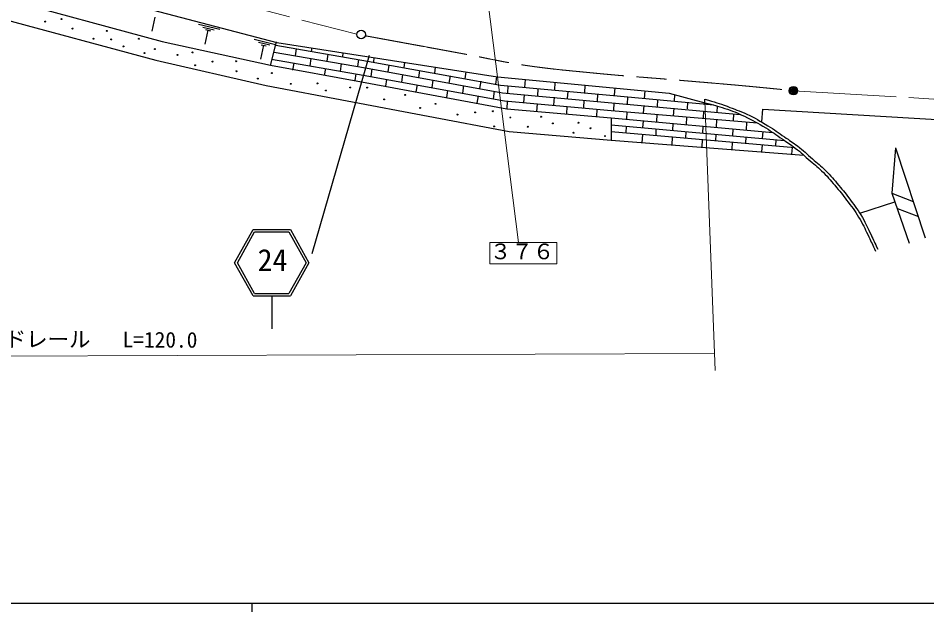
# Model space of a CAD drawing. Units: millimetres, scale not verified. Extents: x 40000 to 680000, y 20000 to 380000.
# Drawn here: x 140743 to 246710, y 204000 to 273240 of the extents above; entities that cross this region are included whole.
import ezdxf
from ezdxf.enums import TextEntityAlignment as Align

# ---------------------------------------------------------------- set-up
doc = ezdxf.new("R2010")
doc.units = ezdxf.units.MM
doc.header["$LTSCALE"] = 1000
doc.header["$PDMODE"] = 32
doc.header["$PDSIZE"] = 500
doc.linetypes.add('CHAIN', pattern=[18.5, 12, -1.5, 3.5, -1.5])
for name, color, linetype, lineweight in [('M-BGD', 7, 'Continuous', 25), ('M-BMK', 2, 'CHAIN', 13), ('M-BMK-SRVR', 3, 'Continuous', 25), ('M-STR-HTXT', 7, 'Continuous', 13), ('M-STR-STRC', 7, 'Continuous', 25), ('M-TTL-BAND', 7, 'Continuous', 25)]:
    doc.layers.add(name, color=color, linetype=linetype, lineweight=lineweight)
doc.layers.add('M-OTRS', color=6, linetype='Continuous')
doc.styles.add('ＭＳ ゴシック', font='')
doc.styles.add('ＭＳ 明朝', font='')
doc.styles.get('ＭＳ ゴシック').set_extended_font_data('MS Gothic')
doc.styles.get('ＭＳ 明朝').set_extended_font_data('MS Mincho')

msp = doc.modelspace()

# ---------------------------------------------------------------- hatches: boundary and pattern name
at = {"layer": 'M-BGD'}
for points in [[(143846, 272838, 0.41421), (143900, 272784, 0.41421)], [(147038, 272018, 0.41421), (147092, 271964, 0.41421)], [(151024, 271753, 0.41421), (151078, 271699, 0.41421)], [(149471, 270848, 0.41421), (149525, 270794, 0.41421)], [(151542, 270761, 0.41421), (151596, 270707, 0.41421)], [(154777, 270848, 0.41421), (154831, 270794, 0.41421)], [(152965, 269942, 0.41421), (153019, 269888, 0.41421)], [(156631, 269640, 0.41421), (156685, 269586, 0.41421)], [(159262, 268950, 0.41421), (159316, 268896, 0.41421)], [(163360, 268174, 0.41421), (163414, 268120, 0.41421)], [(161333, 267743, 0.41421), (161387, 267689, 0.41421)], [(166137, 267048, 0.41421), (166191, 266994, 0.41421)], [(168639, 266186, 0.41421), (168693, 266132, 0.41421)], [(172477, 265582, 0.41421), (172531, 265528, 0.41421)], [(175583, 265625, 0.41421), (175637, 265571, 0.41421)], [(181391, 265144, 0.41421), (181445, 265090, 0.41421)], [(183375, 263764, 0.41421), (183429, 263710, 0.41421)], [(189371, 263246, 0.41421), (189425, 263192, 0.41421)], [(187559, 262772, 0.41421), (187613, 262718, 0.41421)], [(193986, 262255, 0.41421), (194040, 262201, 0.41421)], [(196056, 262384, 0.41421), (196110, 262330, 0.41421)], [(206020, 261047, 0.41421), (206074, 260993, 0.41421)], [(205459, 259883, 0.41421), (205513, 259829, 0.41421)]]:
    msp.add_hatch(color=256, dxfattribs=at).paths.add_polyline_path(points)
h = msp.add_hatch(color=256, dxfattribs=at)
edge = h.paths.add_edge_path()
edge.add_ellipse((145798, 273140), major_axis=(24.5, -48.2), ratio=1, start_angle=-116.93468, end_angle=63.06532)
h = msp.add_hatch(color=256, dxfattribs=at)
edge = h.paths.add_edge_path()
edge.add_ellipse((155478, 269166), major_axis=(24.5, -48.2), ratio=1, start_angle=-116.93468, end_angle=63.06532)
h = msp.add_hatch(color=256, dxfattribs=at)
edge = h.paths.add_edge_path()
edge.add_ellipse((161085, 269252), major_axis=(24.5, -48.2), ratio=1, start_angle=-116.93468, end_angle=63.06532)
h = msp.add_hatch(color=256, dxfattribs=at)
edge = h.paths.add_edge_path()
edge.add_ellipse((166148, 268213), major_axis=(24.5, -48.2), ratio=1, start_angle=-116.93468, end_angle=63.06532)
h = msp.add_hatch(color=256, dxfattribs=at)
edge = h.paths.add_edge_path()
edge.add_ellipse((170332, 266833), major_axis=(24.5, -48.2), ratio=1, start_angle=-116.93468, end_angle=63.06532)
h = msp.add_hatch(color=256, dxfattribs=at)
edge = h.paths.add_edge_path()
edge.add_ellipse((179476, 265151), major_axis=(24.5, -48.2), ratio=1, start_angle=-116.93468, end_angle=63.06532)
h = msp.add_hatch(color=256, dxfattribs=at)
edge = h.paths.add_edge_path()
edge.add_ellipse((176629, 264806), major_axis=(24.5, -48.2), ratio=1, start_angle=-116.93468, end_angle=63.06532)
h = msp.add_hatch(color=256, dxfattribs=at)
edge = h.paths.add_edge_path()
edge.add_ellipse((185888, 264281), major_axis=(24.5, -48.2), ratio=1, start_angle=-116.93468, end_angle=63.06532)
h = msp.add_hatch(color=256, dxfattribs=at)
edge = h.paths.add_edge_path()
edge.add_ellipse((191970, 261996), major_axis=(24.5, -48.2), ratio=1, start_angle=-116.93468, end_angle=63.06532)
h = msp.add_hatch(color=256, dxfattribs=at)
edge = h.paths.add_edge_path()
edge.add_ellipse((198138, 261651), major_axis=(24.5, -48.2), ratio=1, start_angle=-116.93468, end_angle=63.06532)
h = msp.add_hatch(color=256, dxfattribs=at)
edge = h.paths.add_edge_path()
edge.add_ellipse((201718, 261737), major_axis=(24.5, -48.2), ratio=1, start_angle=-116.93468, end_angle=63.06532)
h = msp.add_hatch(color=256, dxfattribs=at)
edge = h.paths.add_edge_path()
edge.add_ellipse((203098, 260961), major_axis=(24.5, -48.2), ratio=1, start_angle=-116.93468, end_angle=63.06532)
h = msp.add_hatch(color=256, dxfattribs=at)
edge = h.paths.add_edge_path()
edge.add_ellipse((196240, 260616), major_axis=(24.5, -48.2), ratio=1, start_angle=-116.93468, end_angle=63.06532)
h = msp.add_hatch(color=256, dxfattribs=at)
edge = h.paths.add_edge_path()
edge.add_ellipse((200165, 260573), major_axis=(24.5, -48.2), ratio=1, start_angle=-116.93468, end_angle=63.06532)
h = msp.add_hatch(color=256, dxfattribs=at)
edge = h.paths.add_edge_path()
edge.add_ellipse((207497, 260401), major_axis=(24.5, -48.2), ratio=1, start_angle=-116.93468, end_angle=63.06532)
h = msp.add_hatch(color=256, dxfattribs=at)
edge = h.paths.add_edge_path()
edge.add_ellipse((209179, 259495), major_axis=(24.5, -48.2), ratio=1, start_angle=-116.93468, end_angle=63.06532)

# ---------------------------------------------------------------- linework, layer by layer
for p, q in [((104413, 287858), (170907, 270421)), ((103702, 285176), (157517, 270505)), ((102845, 282914), (156813, 268324)), ((156687, 273372), (156315, 271731)), ((161762, 272544), (164266, 271938)), ((162265, 272191), (163594, 271886)), ((162867, 271842), (162495, 270201)), ((162580, 271906), (163176, 271775)), ((157517, 270505), (170150, 267746)), ((168251, 270784), (170755, 270178)), ((168754, 270432), (170083, 270126)), ((170847, 270463), (170125, 267722)), ((170907, 270421), (196630, 266408)), ((169356, 270083), (168984, 268441)), ((169068, 270147), (169665, 270016)), ((170583, 269262), (181237, 267455)), ((170799, 270079), (181471, 268238)), ((173171, 269658), (173039, 268854)), ((174968, 269359), (175029, 269776)), ((178598, 268732), (178656, 269207)), ((156813, 268324), (169668, 265388)), ((170294, 268444), (180994, 266592)), ((174860, 268541), (174746, 267668)), ((176864, 269040), (176731, 268236)), ((180429, 268423), (180297, 267620)), ((181471, 268238), (196995, 265416)), ((182236, 268654), (182165, 268112)), ((170150, 267746), (180778, 265820)), ((172883, 267992), (172751, 267188)), ((176576, 267374), (176444, 266570)), ((178426, 267924), (178311, 267051)), ((181237, 267455), (197224, 264549)), ((181992, 267318), (181876, 266432)), ((183988, 267761), (183856, 266963)), ((185809, 268096), (185726, 267465)), ((187553, 267143), (187418, 266318)), ((189382, 267539), (189287, 266814)), ((180139, 266740), (180010, 265954)), ((180992, 266592), (197475, 263597)), ((183701, 266100), (183570, 265302)), ((185553, 266671), (185437, 265785)), ((189114, 266023), (188998, 265138)), ((191114, 266498), (190976, 265657)), ((192955, 266982), (192848, 266170)), ((196525, 266409), (196409, 265523)), ((196630, 266408), (216671, 264500)), ((199855, 266101), (199798, 265159)), ((169668, 265388), (198013, 260004)), ((180778, 265820), (197719, 262675)), ((187264, 265467), (187129, 264641)), ((192675, 265376), (192558, 264490)), ((194680, 265880), (194539, 265023)), ((196995, 265416), (209755, 264244)), ((197848, 265338), (197807, 264496)), ((201336, 265017), (201296, 264175)), ((203343, 265769), (203288, 264853)), ((206831, 265437), (206777, 264548)), ((210318, 265105), (210266, 264242)), ((190825, 264821), (190687, 263980)), ((194386, 264176), (194246, 263320)), ((196236, 264729), (196119, 263843)), ((197224, 264549), (209983, 263377)), ((199747, 264317), (199692, 263397)), ((203237, 264012), (203182, 263091)), ((204825, 264697), (204785, 263870)), ((208314, 264376), (208275, 263564)), ((209755, 264244), (221890, 263145)), ((211803, 264058), (211762, 263216)), ((213806, 264773), (213753, 263882)), ((216671, 264500), (220820, 263374)), ((217288, 264333), (217242, 263566)), ((197475, 263597), (209914, 262482)), ((197762, 263571), (197719, 262675)), ((201251, 263258), (201208, 262369)), ((204741, 262953), (204698, 262064)), ((206725, 263676), (206671, 262786)), ((209983, 263377), (224950, 262022)), ((210213, 263356), (210161, 262480)), ((213702, 263040), (213649, 262164)), ((215292, 263743), (215251, 262900)), ((218781, 263427), (218743, 262647)), ((220739, 263396), (220730, 263250)), ((220820, 263374), (220823, 263808)), ((222264, 262989), (222229, 262268)), ((197719, 262675), (209890, 261609)), ((208229, 262633), (208187, 261758)), ((209914, 262482), (226944, 261030)), ((211719, 262328), (211677, 261453)), ((215209, 262036), (215166, 261147)), ((217191, 262724), (217139, 261866)), ((220680, 262409), (220629, 261568)), ((224169, 262093), (224118, 261258)), ((227462, 261132), (227568, 262618)), ((227568, 262618), (253686, 261079)), ((209890, 261609), (228745, 259903)), ((209890, 261609), (209906, 258996)), ((209905, 260793), (230101, 258983)), ((213617, 261277), (213568, 260464)), ((217106, 260964), (217057, 260152)), ((218699, 261731), (218654, 260816)), ((222188, 261425), (222143, 260500)), ((225677, 261120), (225632, 260184)), ((198013, 260004), (209906, 258996)), ((209905, 260003), (231299, 258147)), ((211637, 260637), (211599, 259859)), ((213540, 259683), (213482, 258718)), ((215126, 260325), (215089, 259553)), ((218615, 260012), (218578, 259241)), ((220595, 260652), (220546, 259839)), ((222104, 259699), (222068, 258948)), ((224084, 260339), (224035, 259526)), ((227573, 260026), (227524, 259214)), ((209906, 258996), (232368, 257252)), ((217030, 259385), (216973, 258447)), ((220519, 259082), (220465, 258176)), ((224009, 258779), (223956, 257905)), ((225594, 259387), (225558, 258645)), ((229083, 259074), (229047, 258342)), ((227499, 258477), (227448, 257634)), ((230988, 258174), (230940, 257363)), ((243076, 258123), (242644, 252817)), ((243076, 258123), (246533, 247634)), ((242644, 252817), (244660, 246996)), ((242644, 252817), (245113, 251871)), ((238879, 250513), (242973, 251829)), ((243282, 251048), (245751, 250102))]:
    msp.add_line(p, q, dxfattribs=at)
for centre in [(143900, 272838), (145798, 273140), (147092, 272018), (151078, 271753), (149525, 270848), (151596, 270761), (154831, 270848), (153019, 269942), (155478, 269166), (156685, 269640), (161085, 269252), (159316, 268950), (163414, 268174), (166148, 268213), (161387, 267743), (166191, 267048), (168693, 266186), (170332, 266833), (172531, 265582), (175637, 265625), (179476, 265151), (181445, 265144), (176629, 264806), (185888, 264281), (183429, 263764), (187613, 262772), (189425, 263246), (191970, 261996), (194040, 262255), (196110, 262384), (201718, 261737), (198138, 261651), (203098, 260961), (206074, 261047), (196240, 260616), (200165, 260573), (205513, 259883), (207497, 260401), (209179, 259495)]:
    msp.add_circle(centre, 54, dxfattribs=at)
for points in [[(220820, 263374), (221929, 263103), (222255, 263022), (223150, 262719), (224064, 262410), (224569, 262211), (225443, 261802), (226442, 261335), (226977, 261019), (227919, 260445), (228695, 259972), (229102, 259662), (229852, 259149), (230449, 258742), (230798, 258532), (231371, 258092), (232081, 257548), (232432, 257185), (233106, 256597), (233710, 256070), (234075, 255803), (234644, 255238), (235287, 254600), (235598, 254194), (236181, 253500), (236730, 252847), (237029, 252472), (237536, 251786), (238109, 251012), (238444, 250584), (238932, 249754), (239381, 248988), (239565, 248521), (239949, 247721), (240260, 247071), (240358, 246859), (240726, 246047)], [(220823, 263808), (222067, 263427), (222411, 263324), (223409, 262958), (224315, 262626), (224827, 262448), (225702, 262042), (226702, 261577), (227236, 261258), (228178, 260684), (228954, 260211), (229361, 259901), (230111, 259389), (230709, 258981), (231057, 258771), (231631, 258331), (232340, 257787), (232691, 257424), (233365, 256836), (233969, 256309), (234334, 256042), (234903, 255477), (235546, 254839), (235857, 254433), (236440, 253739), (236989, 253086), (237288, 252712), (237795, 252025), (238368, 251251), (238703, 250823), (239191, 249993), (239640, 249227), (239824, 248761), (240208, 247960), (240519, 247310), (240617, 247098), (240985, 246286)]]:
    msp.add_open_spline(points, degree=3, knots=[0, 0, 0, 0, 1, 1, 1, 2, 2, 2, 3, 3, 3, 4, 4, 4, 5, 5, 5, 6, 6, 6, 7, 7, 7, 8, 8, 8, 9, 9, 9, 10, 10, 10, 11, 11, 11, 12, 12, 12, 12], dxfattribs=at)
at = {"layer": 'M-BMK'}
for p, q in [((84290, 296282), (180248, 271355)), ((231147, 264781), (257554, 263190))]:
    msp.add_line(p, q, dxfattribs=at)
msp.add_open_spline([(181245, 271181), (186933, 270138), (188360, 269879), (192918, 269034), (195653, 268527), (197166, 268134), (199918, 267732), (203020, 267279), (204774, 267144), (207894, 266837), (211681, 266464), (213811, 266346), (217602, 266019), (221226, 265707), (223259, 265555), (226880, 265206), (228547, 265045), (229075, 264995), (231147, 264781)], degree=3, knots=[0, 0, 0, 0, 1, 1, 1, 2, 2, 2, 3, 3, 3, 4, 4, 4, 5, 5, 5, 6, 6, 6, 6], dxfattribs=at)
at = {"layer": 'M-BMK-SRVR'}
for centre, radius in [((180742, 271324), 500), ((231147, 264781), 500), ((231147, 264781), 400), ((231147, 264781), 300), ((231147, 264781), 200), ((231147, 264781), 100), ((231147, 264781), 20)]:
    msp.add_circle(centre, radius, dxfattribs=at)
msp.add_point((231147, 264781), dxfattribs=at)
at = {"layer": 'M-OTRS'}
msp.add_point((231147, 264781), dxfattribs=at)
at = {"layer": 'M-STR-HTXT'}
for p, q in [((220822, 263586), (222020, 232130)), ((221921, 234127), (88977, 233622))]:
    msp.add_line(p, q, dxfattribs=at)
at = {"layer": 'M-STR-STRC', "lineweight": 13}
for p, q in [((195215, 277588), (199072, 247072)), ((195758, 247072), (203551, 247072)), ((195758, 244572), (195758, 247072)), ((203551, 244572), (203551, 247072)), ((195758, 244572), (203551, 244572))]:
    msp.add_line(p, q, dxfattribs=at)
at = {"layer": 'M-STR-STRC'}
for p, q in [((181662, 268894), (175002, 245749)), ((165966, 244723), (168134, 248606)), ((166310, 244723), (168310, 248306)), ((168134, 248606), (172486, 248606)), ((168310, 248306), (172310, 248306)), ((172310, 248306), (174310, 244723)), ((172486, 248606), (174653, 244723)), ((168134, 240839), (165966, 244723)), ((168310, 241139), (166310, 244723)), ((174310, 244723), (172310, 241139)), ((174653, 244723), (172486, 240839)), ((168134, 240839), (172486, 240839)), ((168310, 241139), (172310, 241139)), ((170310, 240839), (170310, 236994))]:
    msp.add_line(p, q, dxfattribs=at)
at = {"layer": 'M-TTL-BAND'}
for p, q in [((40000, 205000), (579000, 205000)), ((168000, 205000), (168000, 204000))]:
    msp.add_line(p, q, dxfattribs=at)

# ---------------------------------------------------------------- texts
at = {"layer": 'M-STR-HTXT', "style": 'ＭＳ ゴシック'}
msp.add_text('ガードレール   L=120.0', height=1833, rotation=359.734, dxfattribs=at).set_placement((134169, 234380), align=Align.BOTTOM_LEFT)
at = {"layer": 'M-STR-STRC'}
for s, height, style, p in [('３７６', 1833, 'ＭＳ 明朝', (195758, 244572)), ('24', 2566, 'ＭＳ ゴシック', (168664, 242974))]:
    msp.add_text(s, height=height, dxfattribs=dict(at, style=style)).set_placement(p, align=Align.BOTTOM_LEFT)

doc.saveas('drawing.dxf')
